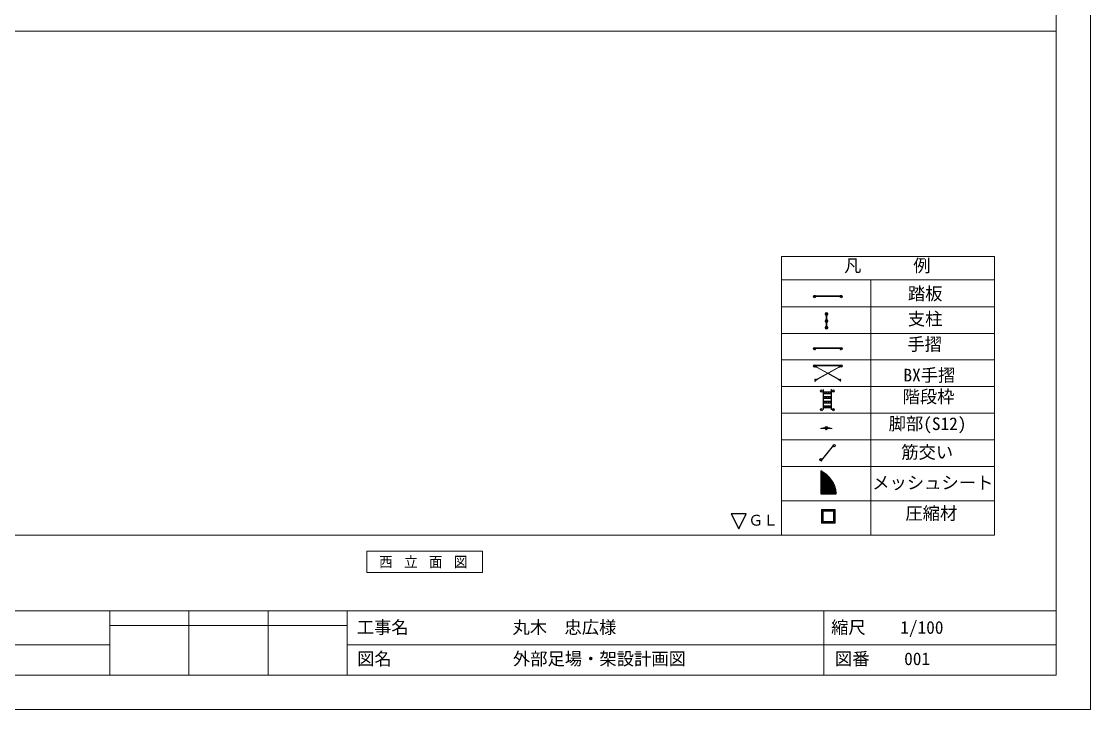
# Model space of a CAD drawing. Units: millimetres at full size, sheet at 1:100. Extents: x -21000 to 21000, y -14850 to 14850.
# Drawn here: x -622 to 21000, y -14850 to -932 of the extents above; entities that cross this region are included whole.
import ezdxf
from ezdxf.enums import TextEntityAlignment as Align

# ---------------------------------------------------------------- set-up
doc = ezdxf.new("R2010")
doc.units = ezdxf.units.MM
doc.header["$LTSCALE"] = 100
doc.header["$PDMODE"] = 32
doc.header["$PDSIZE"] = 50
for name, color, linetype, lineweight in [('0-0', 8, 'Continuous', 18), ('0-2', 8, 'Continuous', 18), ('F-0', 7, 'Continuous', 18)]:
    doc.layers.add(name, color=color, linetype=linetype, lineweight=lineweight)
doc.layers.add('0-3', color=7, linetype='Continuous')
doc.layers.add('0-4', color=5, linetype='Continuous')
doc.styles.add('ＭＳ ゴシック', font='')
doc.styles.get('ＭＳ ゴシック').set_extended_font_data('MS Gothic')

# ---------------------------------------------------------------- blocks, each defined once
blk = doc.blocks.new('900a(4)')
at = {"layer": '0-0'}
for p, q in [((335.7, 440.1), (357, 423.2)), ((410.2, 540.8), (447.9, 540.8)), ((-410.2, -409.2), (-447.9, -409.2)), ((-369.5, -485.5), (-362.3, -491.3)), ((-357, -431.6), (-335.7, -448.5))]:
    blk.add_line(p, q, dxfattribs=at)
at = {"layer": '0-0', "color": 7}
for p, q in [((445, 490.8), (455, 490.8)), ((450, 495.8), (450, 485.8)), ((-455, -459.2), (-445, -459.2)), ((-450, -454.2), (-450, -464.2))]:
    blk.add_line(p, q, dxfattribs=at)
at = {"layer": '0-0'}
for points in [[(369.5, 477.1), (362.3, 482.9), (331.2, 443.7), (304.6, 401), (-325.9, -392.4), (-361.6, -428), (-385, -457.4)], [(-362.3, -491.3), (-331.2, -452.1), (-304.6, -409.4), (325.9, 384.1), (361.6, 419.6), (385, 449)], [(410, 455.8), (415, 455.8), (418.5, 457.3), (420, 460.8), (420, 480.8), (418.5, 484.4), (415, 485.8), (410, 485.8)], [(445.3, 510.8), (447.9, 540.8), (447.9, 546.8), (410.2, 546.8), (410.2, 510.3)], [(430, 432.3), (430, 400.8), (425, 395.8), (415.2, 395.8), (410.2, 400.8), (410.2, 432.3)], [(443.9, 495.8), (442.2, 475.8), (440.3, 475.8), (438.6, 476.8), (433.5, 485.3), (433.2, 486.4), (433.2, 495.8)], [(-445.3, -439.2), (-447.9, -409.2), (-447.9, -403.2), (-410.2, -403.2), (-410.2, -439.7)], [(-443.9, -454.2), (-442.2, -474.2), (-440.3, -474.2), (-438.6, -473.2), (-433.5, -464.7), (-433.2, -463.6), (-433.2, -454.2)], [(-430, -517.7), (-430, -549.2), (-425, -554.2), (-415.2, -554.2), (-410.2, -549.2), (-410.2, -517.7)], [(-410, -494.2), (-415, -494.2), (-418.5, -492.7), (-420, -489.2), (-420, -469.2), (-418.5, -465.6), (-415, -464.2), (-410, -464.2)]]:
    blk.add_lwpolyline(points, dxfattribs=at)
for points in [[(441.5, 432.3), (410, 432.3), (395.8, 438.2), (366.7, 467.3), (366.7, 474.4), (397.3, 505), (411.5, 510.8), (448.4, 510.8), (447.1, 495.8), (430, 495.8), (430, 445.8), (442.7, 445.8)], [(-441.5, -517.7), (-410, -517.7), (-395.8, -511.8), (-366.7, -482.7), (-366.7, -475.6), (-397.3, -445), (-411.5, -439.2), (-448.4, -439.2), (-447.1, -454.2), (-430, -454.2), (-430, -504.2), (-442.7, -504.2)]]:
    blk.add_lwpolyline(points, close=True, dxfattribs=at)
for centre, radius in [((383, 470.8), 5), ((427.7, 532.8), 4), ((-427.7, -417.2), 4), ((-383, -479.2), 5)]:
    blk.add_circle(centre, radius, dxfattribs=at)
for centre, start, end in [((410, 470.8), 90, 270), ((-410, -479.2), 270, 90)]:
    blk.add_arc(centre, 15, start, end, dxfattribs=at)
at = {"layer": '0-0', "color": 1}
for p in [(450, 490.8), (-450, -459.2)]:
    blk.add_point(p, dxfattribs=at)
blk = doc.blocks.new('SHEET')
at = {"layer": '0-4'}
for p, q in [((-1794.2, -127.8), (-1666.4, 0)), ((-1773.7, -284.1), (-1489.6, 0)), ((-1746.5, -433.7), (-1312.8, 0)), ((-1713.2, -577.1), (-1136, 0)), ((0, -1687.2), (-1687.2, 0)), ((-1674.3, -715), (-959.3, 0)), ((-1630.2, -847.7), (-782.5, 0)), ((-1581.3, -975.6), (-605.7, 0)), ((-1527.8, -1098.9), (-428.9, 0)), ((0, -1510.4), (-1510.4, 0)), ((-1470, -1217.9), (-252.2, 0)), ((-1408.1, -1332.7), (-75.4, 0)), ((0, -1333.6), (-1333.6, 0)), ((0, -1156.9), (-1156.9, 0)), ((0, -980.1), (-980.1, 0)), ((0, -803.3), (-803.3, 0)), ((0, -626.5), (-626.5, 0)), ((0, -449.7), (-449.7, 0)), ((0, -273), (-273, 0)), ((0, -96.2), (-96.2, 0)), ((0, -1864), (-1800.3, -63.7)), ((0, -2040.7), (-1776.8, -263.9)), ((0, -2217.5), (-1736.2, -481.3)), ((0, -2394.3), (-1672, -722.3)), ((0, -2571.1), (-1571.2, -999.8)), ((-1342.2, -1443.6), (0, -101.4)), ((-1272.5, -1550.7), (0, -278.2)), ((-1199, -1653.9), (0, -455)), ((-1121.8, -1753.5), (0, -631.7)), ((-1041, -1849.5), (0, -808.5)), ((-956.6, -1941.9), (0, -985.3)), ((-868.7, -2030.7), (0, -1162.1)), ((-253.6, -2494.3), (-1398.9, -1349)), ((-777.2, -2116), (0, -1338.8)), ((-682.1, -2197.7), (0, -1515.6)), ((-583.4, -2275.8), (0, -1692.4)), ((-481, -2350.2), (0, -1869.2)), ((-374.9, -2420.8), (0, -2045.9)), ((-265, -2487.7), (0, -2222.7)), ((-151.1, -2550.6), (0, -2399.5)), ((-33.1, -2609.4), (0, -2576.3))]:
    blk.add_line(p, q, dxfattribs=at)
blk.add_lwpolyline([(0, -2624.8), (0, 0), (-1805, 0)], dxfattribs=at)
blk.add_arc((1292.1, 196.7), 3103.3, 183.63467, 245.39432, dxfattribs=at)
blk = doc.blocks.new('bx')
at = {"layer": '0-2', "color": 4}
for p, q in [((-1707.5, 1332.7), (-1687.5, 1332.7)), ((-1697.5, 1342.7), (-1697.5, 1322.7)), ((1892.5, 1332.7), (1912.5, 1332.7)), ((1902.5, 1342.7), (1902.5, 1322.7))]:
    blk.add_line(p, q, dxfattribs=at)
at = {"layer": '0-2'}
for p, q in [((-1596.9, 1332.7), (-1579, 1244.6)), ((-1563.5, 1232.7), (-1547.5, 1232.7)), ((1740.1, 1436.7), (-1535, 1436.7)), ((-1531.5, 1248.7), (-1531.5, 1426.7)), ((-1531.5, 1368.7), (1736.5, 1368.7)), ((1736.5, 1248.7), (1736.5, 1426.7)), ((1768.6, 1232.7), (1752.5, 1232.7)), ((1801.9, 1332.7), (1784.1, 1244.6)), ((-1637.5, -687.3), (-1581.6, -687.3)), ((-1631.8, -567.3), (-1631.4, -557.3)), ((-1631.4, -605.7), (-1631.5, -607.3)), ((-1620.3, -687.3), (-1628.2, -748.6)), ((-1552.8, -476), (-1627.6, -466.3)), ((-1619.6, -759.8), (-1600.2, -762.3)), ((-1614.4, -484.2), (-1618.8, -517.9)), ((-1614.2, -687.3), (-1617, -708.7)), ((-1615.1, -647.3), (-1616.4, -657.3)), ((-1609.8, -557.3), (-1611.1, -567.3)), ((-1609, -647.3), (-1610.3, -657.3)), ((-1608.4, -719.9), (-1600.8, -720.9)), ((-1573.4, -479.4), (-1603.2, -475.5)), ((-1597.5, -573.3), (-1597.5, -573.3)), ((-1589.6, -712.3), (-1586.4, -687.3)), ((-1589.5, -649.3), (-1589.5, -649.3)), ((-1589, -753.7), (-1580.3, -687.2)), ((-1574.5, -684.4), (-1500.4, -610.2)), ((-1569.2, -524.3), (-1564.8, -490.6)), ((-1497.5, -603.2), (-1497.5, -537.3)), ((1702.5, -537.3), (1702.5, -603.2)), ((1705.5, -610.2), (1782.5, -687.3)), ((1757.9, -476), (1832.6, -466.3)), ((1774.3, -524.3), (1769.9, -490.6)), ((1778.5, -479.4), (1808.3, -475.5)), ((1794.1, -753.7), (1785.4, -687.2)), ((1794.7, -712.3), (1791.5, -687.3)), ((1824.7, -759.8), (1805.3, -762.3)), ((1813.5, -719.9), (1805.9, -720.9)), ((1821.2, -653.8), (1809.1, -561.8)), ((1814.9, -557.3), (1816.2, -567.3)), ((1819.3, -687.3), (1822.1, -708.7)), ((1819.5, -484.2), (1823.8, -517.9)), ((1825.3, -687.3), (1833.3, -748.6)), ((1836.9, -567.3), (1836.5, -557.3))]:
    blk.add_line(p, q, dxfattribs=at)
for points in [[(-1547.5, 1442.7), (-1648.9, 1442.7), (-1648.9, 1332.7)], [(1752.5, 1442.7), (1853.9, 1442.7), (1853.9, 1332.7)], [(-1648.9, 1252.7), (-1648.9, 1232.7), (-1642.5, 1232.7), (-1642.5, 1247.4), (-1637.4, 1252.7)], [(-1587.1, 1275.7), (-1598.8, 1254.7), (-1492.9, 1196), (-1405.7, 1154.8), (57.8, 343.6)], [(102.5, 368.4), (-1384.6, 1192.8), (-1465.8, 1245), (-1531.3, 1281.3)], [(-1526.5, -527.3), (-1423.1, -470), (-1372.7, -449.3), (1589.7, 1192.8), (1670.9, 1245), (1736.4, 1281.3)], [(1792.2, 1275.7), (1803.9, 1254.7), (1698, 1196), (1610.7, 1154.8), (-1351.7, -487.3), (-1395.9, -519), (-1497.7, -575.4)], [(102.5, 318.8), (1556.8, -487.3), (1601, -519), (1702.8, -575.4)], [(1731.5, -527.3), (1628.1, -470), (1577.8, -449.3), (147.3, 343.6)], [(1853.9, 1252.7), (1853.9, 1232.7), (1847.5, 1232.7), (1847.5, 1247.4), (1842.5, 1252.7)], [(-1507.5, -527.3), (-1637.5, -527.3), (-1637.5, -557.3), (-1597.5, -557.3)], [(-1597.5, -657.3), (-1637.5, -657.3), (-1637.5, -687.3)], [(-1630.1, -527.3), (-1627.6, -466.3), (-1626, -454.4), (-1551.3, -464.1), (-1559.5, -527.3)], [(1813.1, -557.3), (1842.5, -557.3), (1842.5, -527.3), (1712.5, -527.3)], [(1835.2, -527.3), (1832.6, -466.3), (1831.1, -454.4), (1756.3, -464.1), (1764.6, -527.3)], [(1782.5, -687.3), (1842.5, -687.3), (1842.5, -657.3), (1825.2, -657.3)]]:
    blk.add_lwpolyline(points, dxfattribs=at)
for centre, radius in [((-1555.5, 1262.7), 10), ((1760.5, 1262.7), 10), ((-1589.6, -487.4), 8), ((-1523.5, -567.3), 10), ((1728.5, -567.3), 10), ((1794.7, -487.4), 8)]:
    blk.add_circle(centre, radius, dxfattribs=at)
for centre, radius, start, end in [((-1547.5, 1426.7), 16, 360, 90), ((1752.5, 1426.7), 16, 90, 180), ((-1563.5, 1248.7), 16, 194.75087, 270), ((-1547.5, 1248.7), 16, 270, 0), ((1752.5, 1248.7), 16, 180, 270), ((1768.6, 1248.7), 16, 270, 345.24913), ((-1597.5, -607.3), 34, 90, 177.31929), ((-1597.5, -607.3), 34, 180, 270), ((-1618.3, -749.9), 10, 172.5792, 262.5792), ((-1608.9, -519.2), 10, 172.5792, 234.59163), ((-1607.1, -710), 10, 172.5792, 262.5792), ((-1604.5, -485.5), 10, 82.5792, 172.5792), ((-1607.3, -741.2), 6.5, 82.5792, 262.5792), ((-1607.3, -741.2), 6.5, 262.5792, 82.5792), ((-1599.5, -711), 10, 262.5792, 352.5792), ((-1598.9, -752.4), 10, 262.5792, 352.5792), ((-1597.5, -565.3), 8, 0, 90), ((-1597.5, -565.3), 8, 270, 360), ((-1597.5, -649.3), 8, 0.08531, 89.97553), ((-1597.5, -649.3), 8, 270, 360), ((-1581.6, -677.3), 10, 270, 315), ((-1574.7, -489.3), 10, 352.5792, 82.5792), ((-1579.1, -523), 10, 334.68616, 352.5792), ((-1507.5, -537.3), 10, 0, 90), ((-1507.5, -603.2), 10, 315, 360), ((1712.5, -537.3), 10, 90, 180), ((1712.5, -603.2), 10, 180, 225), ((1779.8, -489.3), 10, 97.4208, 187.4208), ((1784.2, -523), 10, 187.4208, 205.31384), ((1804, -752.4), 10, 187.4208, 277.4208), ((1804.6, -711), 10, 187.4208, 277.4208), ((1812.4, -741.2), 6.5, 97.4208, 277.4208), ((1809.5, -485.5), 10, 7.4208, 97.4208), ((1813.1, -561.3), 4, 90, 187.5), ((1812.4, -741.2), 6.5, 277.4208, 97.4208), ((1812.2, -710), 10, 277.4208, 7.4208), ((1813.9, -519.2), 10, 305.40837, 7.4208), ((1825.2, -653.3), 4, 187.5, 270), ((1823.4, -749.9), 10, 277.4208, 7.4208)]:
    blk.add_arc(centre, radius, start, end, dxfattribs=at)
at = {"layer": '0-2', "color": 1}
for p in [(-1697.5, 1332.7), (1902.5, 1332.7)]:
    blk.add_point(p, dxfattribs=at)
blk = doc.blocks.new('1800')
at = {"layer": '0-0', "color": 7}
for p, q in [((-905, 5.3), (-895, 5.3)), ((-900, 10.3), (-900, 0.3)), ((895, 5.3), (905, 5.3)), ((900, 10.3), (900, 0.3))]:
    blk.add_line(p, q, dxfattribs=at)
at = {"layer": '0-0'}
for p, q in [((849.7, 56.6), (-849.7, 56.6)), ((-849.7, 13.9), (849.7, 13.9))]:
    blk.add_line(p, q, dxfattribs=at)
for points in [[(-849.7, 60.3), (-867.7, 60.3), (-869.8, 60), (-871.7, 59.2), (-873.4, 57.9), (-874.6, 56.3), (-875.4, 54.3), (-875.7, 52.3), (-875.7, -55.7), (-875.4, -57.8), (-874.6, -59.7), (-873.4, -61.4), (-871.7, -62.7), (-869.8, -63.5), (-867.7, -63.7), (-863.2, -63.7), (-863.2, -49.7), (-852.7, 12.8), (-849.7, 13.9)], [(849.7, 60.3), (867.7, 60.3), (869.8, 60), (871.7, 59.2), (873.4, 57.9), (874.6, 56.3), (875.4, 54.3), (875.7, 52.3), (875.7, -55.7), (875.4, -57.8), (874.6, -59.7), (873.4, -61.4), (871.7, -62.7), (869.8, -63.5), (867.7, -63.7), (863.2, -63.7), (863.2, -49.7), (852.7, 12.8), (849.7, 13.9)]]:
    blk.add_lwpolyline(points, close=True, dxfattribs=at)
at = {"layer": '0-0', "color": 1}
for p in [(-900, 5.3), (900, 5.3)]:
    blk.add_point(p, dxfattribs=at)
blk = doc.blocks.new('da')
at = {"layer": '0-0'}
for p, q in [((-24.3, 309.9), (-24.3, -125.1)), ((24.3, 309.9), (24.3, -125.1))]:
    blk.add_line(p, q, dxfattribs=at)
at = {"layer": '0-0', "color": 7}
for p, q in [((-5, 349.9), (5, 349.9)), ((-5, 309.9), (5, 309.9)), ((0, 354.9), (0, 344.9)), ((0, 314.9), (0, 304.9)), ((-5, -125.1), (5, -125.1)), ((-5, -165.1), (5, -165.1)), ((-5, -600.1), (5, -600.1)), ((0, -120.1), (0, -130.1)), ((0, -160.1), (0, -170.1)), ((0, -570.1), (0, -580.1)), ((0, -595.1), (0, -605.1))]:
    blk.add_line(p, q, dxfattribs=at)
at = {"layer": '0-0'}
for points in [[(-17.6, 309.9), (-17.6, 349.9), (-46.1, 349.9), (-41.6, 309.9)], [(-20, 269.9), (20, 269.9), (20, 309.9), (-20, 309.9)], [(17.6, 309.9), (41.6, 309.9), (46.1, 349.9), (17.6, 349.9)], [(-17.6, -165.1), (-17.6, -125.1), (-46.1, -125.1), (-41.6, -165.1)], [(-20, -205.1), (20, -205.1), (20, -165.1), (-20, -165.1)], [(17.6, -165.1), (41.6, -165.1), (46.1, -125.1), (17.6, -125.1)]]:
    blk.add_lwpolyline(points, close=True, dxfattribs=at)
for points in [[(-24.3, 349.9), (-24.3, 369.9), (24.3, 369.9), (24.3, 349.9)], [(-24.3, -165.1), (-24.3, -580.1), (24.3, -580.1), (24.3, -165.1)]]:
    blk.add_lwpolyline(points, dxfattribs=at)
at = {"layer": '0-0', "color": 1}
for p in [(0, 349.9), (0, 309.9), (0, -125.1), (0, -165.1), (0, -580.1), (0, -600.1)]:
    blk.add_point(p, dxfattribs=at)
blk = doc.blocks.new('1800a')
at = {"layer": '0-0'}
for p, q in [((-845.6, 19.8), (-855.8, 21.9)), ((845.6, 19.8), (855.8, 21.9)), ((-861.4, -21.2), (-845.6, -21.2)), ((861.4, -21.2), (845.6, -21.2))]:
    blk.add_line(p, q, dxfattribs=at)
at = {"layer": '0-0', "color": 7}
for p, q in [((-905, -36.2), (-895, -36.2)), ((-900, -31.2), (-900, -41.2)), ((895, -36.2), (905, -36.2)), ((900, -31.2), (900, -41.2))]:
    blk.add_line(p, q, dxfattribs=at)
at = {"layer": '0-0'}
for points in [[(-869.9, 34.8), (-926, 34.8), (-929.1, 34.4), (-932, 33.2), (-934.5, 31.3), (-936.4, 28.8), (-937.6, 25.9), (-938, 22.8), (-938, -16.2), (-937.8, -17.5), (-937.3, -18.7), (-936.5, -19.7), (-935.5, -20.5), (-934.3, -21), (-933, -21.2), (-930.4, -20.8), (-928, -19.8), (-925.9, -18.3), (-924.3, -16.2), (-923.3, -13.8), (-923, -11.2), (-923, -2.7), (-922.3, 2.9), (-920.1, 8.1), (-916.7, 12.5), (-912.3, 15.9), (-907.1, 18.1), (-901.5, 18.8), (-898.5, 18.8), (-892.9, 18.1), (-887.8, 15.9), (-883.3, 12.5), (-879.9, 8.1), (-877.7, 2.9), (-877, -2.7), (-877, -11.2), (-876.7, -13.8), (-875.7, -16.1)], [(-875.7, 23.8), (-875.7, -34.2), (-863, -34.2), (-855.5, 23.8), (-831, 23.8)], [(875.7, 23.8), (875.7, -34.2), (863, -34.2), (855.5, 23.8), (831, 23.8)], [(869.9, 34.8), (926, 34.8), (929.1, 34.4), (932, 33.2), (934.5, 31.3), (936.4, 28.8), (937.6, 25.9), (938, 22.8), (938, -16.2), (937.8, -17.5), (937.3, -18.7), (936.5, -19.7), (935.5, -20.5), (934.3, -21), (933, -21.2), (930.4, -20.8), (928, -19.8), (925.9, -18.3), (924.3, -16.2), (923.3, -13.8), (923, -11.2), (923, -2.7), (922.3, 2.9), (920.1, 8.1), (916.7, 12.5), (912.2, 15.9), (907.1, 18.1), (901.5, 18.8), (898.5, 18.8), (892.9, 18.1), (887.7, 15.9), (883.3, 12.5), (879.9, 8.1), (877.7, 2.9), (877, -2.7), (877, -11.2), (876.7, -13.8), (875.7, -16.1)]]:
    blk.add_lwpolyline(points, dxfattribs=at)
blk.add_lwpolyline([(-845.6, -21.2), (845.6, -21.2), (845.6, 23.8), (-845.6, 23.8)], close=True, dxfattribs=at)
for centre in [(-853.3, 19.1), (853.3, 19.1)]:
    blk.add_arc(centre, 22.9, 12.00107, 167.99893, dxfattribs=at)
at = {"layer": '0-0', "color": 1}
for p in [(-900, -36.2), (900, -36.2)]:
    blk.add_point(p, dxfattribs=at)
blk = doc.blocks.new('900b')
at = {"layer": '0-0', "color": 7}
for p, q in [((-295, 451.7), (-305, 451.7)), ((-300, 456.7), (-300, 446.7)), ((305, 451.7), (295, 451.7)), ((300, 456.7), (300, 446.7)), ((-295, -498.3), (-305, -498.3)), ((-300, -493.3), (-300, -503.3)), ((305, -498.3), (295, -498.3)), ((300, -493.3), (300, -503.3))]:
    blk.add_line(p, q, dxfattribs=at)
at = {"layer": '0-0'}
for points in [[(-190, -407.5), (-190, 459.5), (-210, 459.5), (-210, -407.5)], [(-190, 304.6), (190, 304.6), (190, 405.4), (-190, 405.4)], [(-190, 67.6), (190, 67.6), (190, 168.4), (-190, 168.4)], [(-154.6, 326.4), (-84.4, 326.4), (-81.8, 326.7), (-79.4, 327.7), (-77.3, 329.3), (-75.7, 331.4), (-74.7, 333.8), (-74.4, 336.4), (-74.4, 373.6), (-74.7, 376.2), (-75.7, 378.6), (-77.3, 380.6), (-79.4, 382.2), (-81.8, 383.2), (-84.4, 383.6), (-154.6, 383.6), (-157.2, 383.2), (-159.6, 382.2), (-161.7, 380.6), (-163.3, 378.6), (-164.3, 376.2), (-164.6, 373.6), (-164.6, 336.4), (-164.3, 333.8), (-163.3, 331.4), (-161.7, 329.3), (-159.6, 327.7), (-157.2, 326.7)], [(-154.6, 89.4), (-84.4, 89.4), (-81.8, 89.7), (-79.4, 90.7), (-77.3, 92.3), (-75.7, 94.4), (-74.7, 96.8), (-74.4, 99.4), (-74.4, 136.6), (-74.7, 139.2), (-75.7, 141.6), (-77.3, 143.6), (-79.4, 145.2), (-81.8, 146.2), (-84.4, 146.6), (-154.6, 146.6), (-157.2, 146.2), (-159.6, 145.2), (-161.7, 143.6), (-163.3, 141.6), (-164.3, 139.2), (-164.6, 136.6), (-164.6, 99.4), (-164.3, 96.8), (-163.3, 94.4), (-161.7, 92.3), (-159.6, 90.7), (-157.2, 89.7)], [(-35.1, 326.4), (35.1, 326.4), (37.7, 326.7), (40.1, 327.7), (42.2, 329.3), (43.8, 331.4), (44.8, 333.8), (45.1, 336.4), (45.1, 373.6), (44.8, 376.2), (43.8, 378.6), (42.2, 380.6), (40.1, 382.2), (37.7, 383.2), (35.1, 383.6), (-35.1, 383.6), (-37.7, 383.2), (-40.1, 382.2), (-42.2, 380.6), (-43.8, 378.6), (-44.8, 376.2), (-45.1, 373.6), (-45.1, 336.4), (-44.8, 333.8), (-43.8, 331.4), (-42.2, 329.3), (-40.1, 327.7), (-37.7, 326.7)], [(-35.1, 89.4), (35.1, 89.4), (37.7, 89.7), (40.1, 90.7), (42.2, 92.3), (43.8, 94.4), (44.8, 96.8), (45.1, 99.4), (45.1, 136.6), (44.8, 139.2), (43.8, 141.6), (42.2, 143.6), (40.1, 145.2), (37.7, 146.2), (35.1, 146.6), (-35.1, 146.6), (-37.7, 146.2), (-40.1, 145.2), (-42.2, 143.6), (-43.8, 141.6), (-44.8, 139.2), (-45.1, 136.6), (-45.1, 99.4), (-44.8, 96.8), (-43.8, 94.4), (-42.2, 92.3), (-40.1, 90.7), (-37.7, 89.7)], [(84.4, 326.4), (154.6, 326.4), (157.2, 326.7), (159.6, 327.7), (161.7, 329.3), (163.3, 331.4), (164.3, 333.8), (164.6, 336.4), (164.6, 373.6), (164.3, 376.2), (163.3, 378.6), (161.7, 380.6), (159.6, 382.2), (157.2, 383.2), (154.6, 383.6), (84.4, 383.6), (81.8, 383.2), (79.4, 382.2), (77.3, 380.6), (75.7, 378.6), (74.7, 376.2), (74.4, 373.6), (74.4, 336.4), (74.7, 333.8), (75.7, 331.4), (77.3, 329.3), (79.4, 327.7), (81.8, 326.7)], [(84.4, 89.4), (154.6, 89.4), (157.2, 89.7), (159.6, 90.7), (161.7, 92.3), (163.3, 94.4), (164.3, 96.8), (164.6, 99.4), (164.6, 136.6), (164.3, 139.2), (163.3, 141.6), (161.7, 143.6), (159.6, 145.2), (157.2, 146.2), (154.6, 146.6), (84.4, 146.6), (81.8, 146.2), (79.4, 145.2), (77.3, 143.6), (75.7, 141.6), (74.7, 139.2), (74.4, 136.6), (74.4, 99.4), (74.7, 96.8), (75.7, 94.4), (77.3, 92.3), (79.4, 90.7), (81.8, 89.7)], [(210, -407.5), (210, 459.5), (190, 459.5), (190, -407.5)], [(-190, -169.4), (190, -169.4), (190, -68.6), (-190, -68.6)], [(-190, -406.4), (190, -406.4), (190, -305.6), (-190, -305.6)], [(-154.6, -147.6), (-84.4, -147.6), (-81.8, -147.3), (-79.4, -146.3), (-77.3, -144.7), (-75.7, -142.6), (-74.7, -140.2), (-74.4, -137.6), (-74.4, -100.4), (-74.7, -97.8), (-75.7, -95.4), (-77.3, -93.3), (-79.4, -91.8), (-81.8, -90.8), (-84.4, -90.4), (-154.6, -90.4), (-157.2, -90.8), (-159.6, -91.8), (-161.7, -93.3), (-163.3, -95.4), (-164.3, -97.8), (-164.6, -100.4), (-164.6, -137.6), (-164.3, -140.2), (-163.3, -142.6), (-161.7, -144.7), (-159.6, -146.3), (-157.2, -147.3)], [(-154.6, -384.6), (-84.4, -384.6), (-81.8, -384.3), (-79.4, -383.3), (-77.3, -381.7), (-75.7, -379.6), (-74.7, -377.2), (-74.4, -374.6), (-74.4, -337.4), (-74.7, -334.8), (-75.7, -332.4), (-77.3, -330.3), (-79.4, -328.7), (-81.8, -327.7), (-84.4, -327.4), (-154.6, -327.4), (-157.2, -327.7), (-159.6, -328.7), (-161.7, -330.3), (-163.3, -332.4), (-164.3, -334.8), (-164.6, -337.4), (-164.6, -374.6), (-164.3, -377.2), (-163.3, -379.6), (-161.7, -381.7), (-159.6, -383.3), (-157.2, -384.3)], [(-35.1, -147.6), (35.1, -147.6), (37.7, -147.3), (40.1, -146.3), (42.2, -144.7), (43.8, -142.6), (44.8, -140.2), (45.1, -137.6), (45.1, -100.4), (44.8, -97.8), (43.8, -95.4), (42.2, -93.3), (40.1, -91.8), (37.7, -90.8), (35.1, -90.4), (-35.1, -90.4), (-37.7, -90.8), (-40.1, -91.8), (-42.2, -93.3), (-43.8, -95.4), (-44.8, -97.8), (-45.1, -100.4), (-45.1, -137.6), (-44.8, -140.2), (-43.8, -142.6), (-42.2, -144.7), (-40.1, -146.3), (-37.7, -147.3)], [(-35.1, -384.6), (35.1, -384.6), (37.7, -384.3), (40.1, -383.3), (42.2, -381.7), (43.8, -379.6), (44.8, -377.2), (45.1, -374.6), (45.1, -337.4), (44.8, -334.8), (43.8, -332.4), (42.2, -330.3), (40.1, -328.7), (37.7, -327.7), (35.1, -327.4), (-35.1, -327.4), (-37.7, -327.7), (-40.1, -328.7), (-42.2, -330.3), (-43.8, -332.4), (-44.8, -334.8), (-45.1, -337.4), (-45.1, -374.6), (-44.8, -377.2), (-43.8, -379.6), (-42.2, -381.7), (-40.1, -383.3), (-37.7, -384.3)], [(84.4, -147.6), (154.6, -147.6), (157.2, -147.3), (159.6, -146.3), (161.7, -144.7), (163.3, -142.6), (164.3, -140.2), (164.6, -137.6), (164.6, -100.4), (164.3, -97.8), (163.3, -95.4), (161.7, -93.3), (159.6, -91.8), (157.2, -90.8), (154.6, -90.4), (84.4, -90.4), (81.8, -90.8), (79.4, -91.8), (77.3, -93.3), (75.7, -95.4), (74.7, -97.8), (74.4, -100.4), (74.4, -137.6), (74.7, -140.2), (75.7, -142.6), (77.3, -144.7), (79.4, -146.3), (81.8, -147.3)], [(84.4, -384.6), (154.6, -384.6), (157.2, -384.3), (159.6, -383.3), (161.7, -381.7), (163.3, -379.6), (164.3, -377.2), (164.6, -374.6), (164.6, -337.4), (164.3, -334.8), (163.3, -332.4), (161.7, -330.3), (159.6, -328.7), (157.2, -327.7), (154.6, -327.4), (84.4, -327.4), (81.8, -327.7), (79.4, -328.7), (77.3, -330.3), (75.7, -332.4), (74.7, -334.8), (74.4, -337.4), (74.4, -374.6), (74.7, -377.2), (75.7, -379.6), (77.3, -381.7), (79.4, -383.3), (81.8, -384.3)]]:
    blk.add_lwpolyline(points, close=True, dxfattribs=at)
for points in [[(-204, 459.5), (-204, 524.6), (-196, 524.6), (-196, 459.5)], [(196, 459.5), (196, 524.6), (204, 524.6), (204, 459.5)], [(-203.5, -407.5), (-203.5, -487.1), (-196.5, -487.1), (-196.5, -407.5)], [(196.5, -407.5), (196.5, -487.1), (203.5, -487.1), (203.5, -407.5)]]:
    blk.add_lwpolyline(points, dxfattribs=at)
at = {"layer": '0-0', "color": 1}
for p in [(-300, 451.7), (300, 451.7), (-300, -498.3), (300, -498.3)]:
    blk.add_point(p, dxfattribs=at)
blk = doc.blocks.new('ASYUr')
at = {"layer": '0-2', "color": 7}
for p, q in [((-200, -200), (-200, 200)), ((-200, 200), (200, 200)), ((-175, -175), (-175, 175)), ((-175, 175), (175, 175)), ((-150, -150), (-150, 150)), ((-150, 150), (150, 150)), ((150, 150), (150, -150)), ((175, 175), (175, -175)), ((200, 200), (200, -200)), ((200, -200), (-200, -200)), ((175, -175), (-175, -175)), ((150, -150), (-150, -150))]:
    blk.add_line(p, q, dxfattribs=at)
blk = doc.blocks.new('jGL')
at = {"layer": '0-3'}
for p, q in [((150, 300), (-150, 300)), ((-150, 300), (0, 0)), ((0, 0), (150, 300))]:
    blk.add_line(p, q, dxfattribs=at)
at = {"layer": '0-3', "style": 'ＭＳ ゴシック'}
blk.add_text('ＧＬ', height=219.9, dxfattribs=at).set_placement((193.9, -5.2), align=Align.BOTTOM_LEFT)

msp = doc.modelspace()

# ---------------------------------------------------------------- linework, layer by layer
at = {"layer": 'F-0', "color": 5}
for q in [(21000, 14850), (-21000, -14850)]:
    msp.add_line((21000, -14850), q, dxfattribs=at)
at = {"layer": 'F-0'}
for p, q in [((-20200, -1127.9), (20300, -1127.9)), ((-20200, -11320), (14747, -11320)), ((8701.3, -11645.3), (6360.1, -11645.3)), ((6360.1, -11645.3), (6360.1, -12077.3)), ((8701.3, -11645.3), (8701.3, -12077.3)), ((6360.1, -12077.3), (8701.3, -12077.3)), ((20300, -12849.9), (-20200, -12849.9)), ((1168.2, -12849.9), (1168.2, -14150)), ((2766.9, -12849.9), (2766.9, -14150)), ((4365.7, -12849.9), (4365.7, -14150)), ((5964.4, -12849.9), (5964.4, -14150)), ((15607.3, -12849.9), (15607.3, -14150)), ((1168.2, -13146.1), (5964.4, -13146.1)), ((1168.2, -13537), (-12959.1, -13537)), ((20300, -13537), (5964.4, -13537))]:
    msp.add_line(p, q, dxfattribs=at)
at = {"layer": 'F-0', "color": 4}
for p, q in [((14747, -5689.1), (19054.4, -5689.1)), ((14747, -5689.1), (14747, -11320)), ((19054.4, -5689.1), (19054.4, -11320)), ((14745.8, -6161.5), (19054.4, -6161.5)), ((16555.7, -6161.5), (16555.7, -11320)), ((14745.8, -6701.3), (19053.1, -6701.3)), ((14745.8, -7241.1), (19053.1, -7241.1)), ((19053.1, -7777.1), (14745.8, -7777.1)), ((19053.1, -8316.9), (14745.8, -8316.9)), ((14745.8, -8856.8), (19053.1, -8856.8)), ((15655.4, -9164.1), (15655.4, -9154.1)), ((14745.8, -9396.6), (19053.1, -9396.6)), ((19054.4, -9932.6), (14747, -9932.6)), ((14747, -10626.3), (19054.4, -10626.3)), ((14747, -11320), (19054.4, -11320))]:
    msp.add_line(p, q, dxfattribs=at)
at = {"layer": 'F-0'}
msp.add_lwpolyline([(-20200, -14150), (20300, -14150), (20300, 14150), (-20200, 14150)], close=True, dxfattribs=at)
at = {"layer": 'F-0', "color": 8}
msp.add_lwpolyline([(15535.4, -9164.1), (15775.4, -9164.1), (15775.4, -9162.1), (15535.4, -9162.1)], close=True, dxfattribs=at)
for points in [[(15575.4, -9162.1), (15590.4, -9153.3), (15720.4, -9153.3), (15735.4, -9162.1)], [(15634.5, -9153.3), (15634.5, -9133.3), (15676.2, -9133.3), (15676.2, -9153.3)]]:
    msp.add_lwpolyline(points, dxfattribs=at)
for centre in [(15560.4, -9163.2), (15750.4, -9163.2)]:
    msp.add_arc(centre, 5.13, 12.68038, 167.31962, dxfattribs=at)
at = {"layer": 'F-0', "color": 1}
msp.add_point((15655.4, -9164.1), dxfattribs=at)

# ---------------------------------------------------------------- block references
at = {"layer": 'F-0'}
for name, p, xscale, yscale in [('1800a', (15685.7, -6488.4), 0.3, 0.3), ('da', (15660.1, -6949.1), 0.3, 0.3), ('1800', (15685.7, -7553), 0.3, 0.3), ('bx', (15670.3, -8100.7), 0.15, 0.15), ('900b', (15677.2, -8586.1), 0.4, 0.4), ('900a(4)', (15678.9, -9657.5), 0.3, 0.3), ('ASYUr', (15696.9, -10941.4), 0.7, 0.7)]:
    msp.add_blockref(name, p, dxfattribs=dict(at, xscale=xscale, yscale=yscale))
at = {"layer": 'F-0', "xscale": 0.175, "yscale": 0.175, "rotation": 180}
msp.add_blockref('SHEET', (15541.6, -10483.6), dxfattribs=at)
at = {"layer": 'F-0'}
msp.add_blockref('jGL', (13884.3, -11190.8), dxfattribs=at)

# ---------------------------------------------------------------- texts
at = {"layer": 'F-0', "style": 'ＭＳ ゴシック'}
for s, p in [('凡    \u3000例', (16014.8, -6076.4)), ('踏板', (17304.5, -6642.7)), ('支柱', (17303.7, -7152.9)), ('手摺', (17293.8, -7666.5)), ('BX手摺', (17215.4, -8291.4)), ('階段枠', (17197.2, -8725.5)), ('脚部(S12)', (16915.6, -9273.4)), ('筋交い', (17170.8, -9849.1)), ('メッシュシート', (16583.9, -10465.8)), ('圧縮材', (17253.8, -11085.2)), ('工事名\u3000\u3000\u3000\u3000\u3000\u3000丸木\u3000忠広様\u3000', (6159.1, -13390.9)), ('縮尺\u3000\u30001/100', (15751.3, -13392.8)), ('図名\u3000\u3000\u3000\u3000\u3000\u3000\u3000外部足場・架設計画図', (6167, -14027.1)), ('図番\u3000\u3000001', (15829.6, -14027.1))]:
    msp.add_text(s, height=256.6, dxfattribs=at).set_placement(p, align=Align.BOTTOM_LEFT)
at = {"layer": 'F-0', "insert": (6611.9, -11991.3), "char_height": 211.1, "attachment_point": 7, "style": 'ＭＳ ゴシック'}
msp.add_mtext('\\T1.23;\\W0.95;西\\~立\\~面\\~図', dxfattribs=at)

doc.saveas('drawing.dxf')
